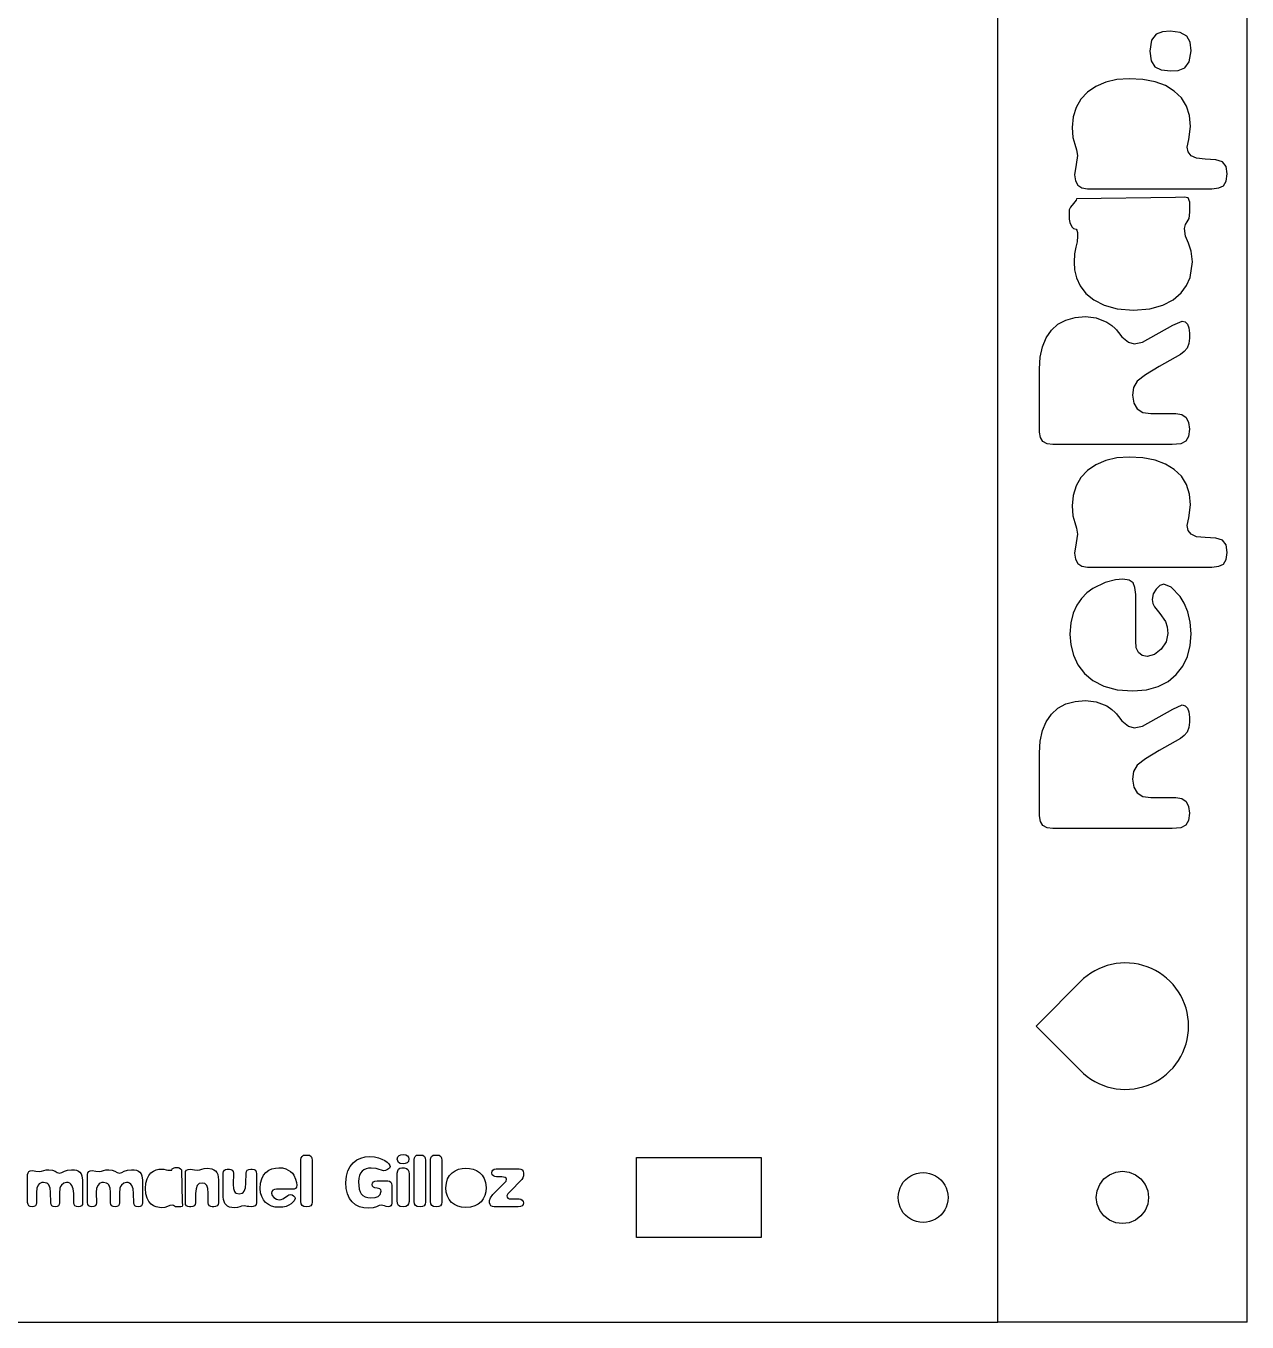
# Model space of a CAD drawing. Header units: metres. Extents: x 641 to 1235, y -1361 to -1021.
# Drawn here: x 935.9 to 1033.9, y -1361 to -1257 of the extents above; entities that cross this region are included whole.
import ezdxf

# ---------------------------------------------------------------- set-up
doc = ezdxf.new("R2010")
doc.units = ezdxf.units.M

msp = doc.modelspace()

# ---------------------------------------------------------------- linework, layer by layer
at = {"layer": 'COMPONENT17'}
for p, q in [((1018.68, -1280.95, 0.03), (1019.32, -1280.61, 0.03)), ((1019.32, -1280.61, 0.03), (1020.06, -1280.4, 0.03)), ((1020.06, -1280.4, 0.03), (1020.9, -1280.34, 0.03)), ((1020.9, -1280.34, 0.03), (1021.76, -1280.44, 0.03)), ((1021.76, -1280.44, 0.03), (1022.59, -1280.77, 0.03)), ((1017.74, -1282.03, 0.03), (1018.16, -1281.43, 0.03)), ((1018.16, -1281.43, 0.03), (1018.68, -1280.95, 0.03)), ((1022.59, -1280.77, 0.03), (1023.01, -1281.06, 0.03)), ((1023.01, -1281.06, 0.03), (1023.27, -1281.3, 0.03)), ((1023.27, -1281.3, 0.03), (1023.38, -1281.41, 0.03)), ((1023.38, -1281.41, 0.03), (1023.43, -1281.47, 0.03)), ((1023.43, -1281.47, 0.03), (1023.55, -1281.61, 0.03)), ((1023.55, -1281.61, 0.03), (1023.81, -1281.95, 0.03)), ((1025.46, -1282.38, 0.03), (1027.9, -1281.02, 0.03)), ((1027.9, -1281.02, 0.03), (1028.65, -1280.69, 0.03)), ((1028.65, -1280.69, 0.03), (1028.9, -1280.76, 0.03)), ((1028.9, -1280.76, 0.03), (1029.08, -1280.94, 0.03)), ((1029.08, -1280.94, 0.03), (1029.19, -1281.24, 0.03)), ((1029.19, -1281.24, 0.03), (1029.23, -1281.66, 0.03)), ((1029.23, -1281.66, 0.03), (1029.23, -1282.06, 0.03)), ((1017.44, -1282.75, 0.03), (1017.74, -1282.03, 0.03)), ((1023.81, -1281.95, 0.03), (1024.35, -1282.38, 0.03)), ((1024.35, -1282.38, 0.03), (1024.81, -1282.52, 0.03)), ((1024.81, -1282.52, 0.03), (1025.46, -1282.38, 0.03)), ((1029.18, -1282.49, 0.03), (1029.05, -1282.86, 0.03)), ((1029.23, -1282.06, 0.03), (1029.18, -1282.49, 0.03)), ((1017.21, -1284.53, 0.03), (1017.26, -1283.59, 0.03)), ((1017.26, -1283.59, 0.03), (1017.44, -1282.75, 0.03)), ((1028.51, -1283.39, 0.03), (1026.79, -1284.35, 0.03)), ((1028.82, -1283.15, 0.03), (1028.51, -1283.39, 0.03)), ((1029.05, -1282.86, 0.03), (1028.82, -1283.15, 0.03)), ((1017.21, -1289.6, 0.03), (1017.21, -1284.53, 0.03)), ((1026.79, -1284.35, 0.03), (1025.7, -1285.01, 0.03)), ((1025.05, -1285.53, 0.03), (1024.75, -1286.04, 0.03)), ((1025.7, -1285.01, 0.03), (1025.05, -1285.53, 0.03)), ((1024.75, -1286.04, 0.03), (1024.67, -1286.65, 0.03)), ((1024.67, -1286.65, 0.03), (1024.76, -1287.29, 0.03)), ((1024.76, -1287.29, 0.03), (1025.04, -1287.75, 0.03)), ((1025.04, -1287.75, 0.03), (1025.5, -1288.03, 0.03)), ((1025.5, -1288.03, 0.03), (1026.14, -1288.12, 0.03)), ((1026.14, -1288.12, 0.03), (1028.15, -1288.12, 0.03)), ((1028.15, -1288.12, 0.03), (1028.62, -1288.2, 0.03)), ((1028.62, -1288.2, 0.03), (1028.96, -1288.44, 0.03)), ((1028.96, -1288.44, 0.03), (1029.16, -1288.83, 0.03)), ((1029.16, -1288.83, 0.03), (1029.23, -1289.38, 0.03)), ((1017.27, -1290.04, 0.03), (1017.21, -1289.6, 0.03)), ((1029.16, -1289.97, 0.03), (1028.95, -1290.34, 0.03)), ((1029.23, -1289.38, 0.03), (1029.16, -1289.97, 0.03)), ((1017.47, -1290.35, 0.03), (1017.27, -1290.04, 0.03)), ((1017.81, -1290.54, 0.03), (1017.47, -1290.35, 0.03)), ((1018.28, -1290.6, 0.03), (1017.81, -1290.54, 0.03)), ((1027.86, -1290.6, 0.03), (1018.28, -1290.6, 0.03)), ((1028.54, -1290.54, 0.03), (1027.86, -1290.6, 0.03)), ((1028.95, -1290.34, 0.03), (1028.54, -1290.54, 0.03)), ((1018.16, -1312.25, 0.03), (1018.68, -1311.77, 0.03)), ((1018.68, -1311.77, 0.03), (1019.32, -1311.43, 0.03)), ((1019.32, -1311.43, 0.03), (1020.06, -1311.22, 0.03)), ((1020.06, -1311.22, 0.03), (1020.9, -1311.16, 0.03)), ((1020.9, -1311.16, 0.03), (1021.76, -1311.26, 0.03)), ((1021.76, -1311.26, 0.03), (1022.59, -1311.59, 0.03)), ((1022.59, -1311.59, 0.03), (1023.01, -1311.88, 0.03)), ((1025.46, -1313.2, 0.03), (1027.9, -1311.84, 0.03)), ((1027.9, -1311.84, 0.03), (1028.65, -1311.51, 0.03)), ((1028.65, -1311.51, 0.03), (1028.9, -1311.57, 0.03)), ((1028.9, -1311.57, 0.03), (1029.08, -1311.76, 0.03)), ((1029.08, -1311.76, 0.03), (1029.19, -1312.06, 0.03)), ((1017.44, -1313.57, 0.03), (1017.74, -1312.85, 0.03)), ((1017.74, -1312.85, 0.03), (1018.16, -1312.25, 0.03)), ((1023.01, -1311.88, 0.03), (1023.27, -1312.12, 0.03)), ((1023.27, -1312.12, 0.03), (1023.38, -1312.23, 0.03)), ((1023.38, -1312.23, 0.03), (1023.43, -1312.29, 0.03)), ((1023.43, -1312.29, 0.03), (1023.55, -1312.43, 0.03)), ((1023.55, -1312.43, 0.03), (1023.81, -1312.77, 0.03)), ((1023.81, -1312.77, 0.03), (1024.35, -1313.2, 0.03)), ((1029.23, -1312.88, 0.03), (1029.18, -1313.31, 0.03)), ((1029.19, -1312.06, 0.03), (1029.23, -1312.48, 0.03)), ((1029.23, -1312.48, 0.03), (1029.23, -1312.88, 0.03)), ((1017.26, -1314.41, 0.03), (1017.44, -1313.57, 0.03)), ((1024.35, -1313.2, 0.03), (1024.81, -1313.34, 0.03)), ((1024.81, -1313.34, 0.03), (1025.46, -1313.2, 0.03)), ((1029.05, -1313.68, 0.03), (1028.82, -1313.97, 0.03)), ((1029.18, -1313.31, 0.03), (1029.05, -1313.68, 0.03)), ((1017.21, -1315.35, 0.03), (1017.26, -1314.41, 0.03)), ((1028.51, -1314.21, 0.03), (1026.79, -1315.17, 0.03)), ((1028.82, -1313.97, 0.03), (1028.51, -1314.21, 0.03)), ((1017.21, -1320.41, 0.03), (1017.21, -1315.35, 0.03)), ((1025.7, -1315.83, 0.03), (1025.05, -1316.35, 0.03)), ((1026.79, -1315.17, 0.03), (1025.7, -1315.83, 0.03)), ((1024.75, -1316.86, 0.03), (1024.67, -1317.47, 0.03)), ((1025.05, -1316.35, 0.03), (1024.75, -1316.86, 0.03)), ((1024.67, -1317.47, 0.03), (1024.76, -1318.11, 0.03)), ((1024.76, -1318.11, 0.03), (1025.04, -1318.57, 0.03)), ((1025.04, -1318.57, 0.03), (1025.5, -1318.85, 0.03)), ((1025.5, -1318.85, 0.03), (1026.14, -1318.94, 0.03)), ((1026.14, -1318.94, 0.03), (1028.15, -1318.94, 0.03)), ((1028.15, -1318.94, 0.03), (1028.62, -1319.02, 0.03)), ((1028.62, -1319.02, 0.03), (1028.96, -1319.26, 0.03)), ((1028.96, -1319.26, 0.03), (1029.16, -1319.65, 0.03)), ((1029.16, -1319.65, 0.03), (1029.23, -1320.2, 0.03)), ((1017.27, -1320.86, 0.03), (1017.21, -1320.41, 0.03)), ((1017.47, -1321.17, 0.03), (1017.27, -1320.86, 0.03)), ((1017.81, -1321.36, 0.03), (1017.47, -1321.17, 0.03)), ((1028.95, -1321.16, 0.03), (1028.54, -1321.36, 0.03)), ((1029.16, -1320.79, 0.03), (1028.95, -1321.16, 0.03)), ((1029.23, -1320.2, 0.03), (1029.16, -1320.79, 0.03)), ((1018.28, -1321.42, 0.03), (1017.81, -1321.36, 0.03)), ((1027.86, -1321.42, 0.03), (1018.28, -1321.42, 0.03)), ((1028.54, -1321.36, 0.03), (1027.86, -1321.42, 0.03))]:
    msp.add_line(p, q, dxfattribs=at)
for points in [[(1028.5, -1257.52, 0.03), (1027.68, -1257.43, 0.03), (1027.06, -1257.47, 0.03), (1026.55, -1257.68, 0.03), (1026.2, -1258.16, 0.03), (1026.06, -1259.04, 0.03), (1026.16, -1259.81, 0.03), (1026.45, -1260.29, 0.03), (1026.97, -1260.54, 0.03), (1027.75, -1260.62, 0.03), (1028.34, -1260.58, 0.03), (1028.85, -1260.37, 0.03), (1029.22, -1259.89, 0.03), (1029.37, -1259.01, 0.03), (1029.29, -1258.31, 0.03), (1029.02, -1257.82, 0.03), (1028.5, -1257.52, 0.03)], [(1019.89, -1264.31, 0.03), (1019.81, -1265.15, 0.03), (1019.88, -1265.95, 0.03), (1020.03, -1266.5, 0.03), (1020.18, -1266.94, 0.03), (1020.24, -1267.41, 0.03), (1020.13, -1268.13, 0.03), (1020.02, -1268.96, 0.03), (1020.09, -1269.44, 0.03), (1020.28, -1269.79, 0.03), (1020.61, -1270, 0.03), (1021.06, -1270.07, 0.03), (1031.04, -1270.07, 0.03), (1031.58, -1270.01, 0.03), (1031.96, -1269.83, 0.03), (1032.18, -1269.47, 0.03), (1032.26, -1268.88, 0.03), (1032.18, -1268.28, 0.03), (1031.89, -1267.92, 0.03), (1031.35, -1267.75, 0.03), (1030.5, -1267.7, 0.03), (1029.79, -1267.63, 0.03), (1029.36, -1267.43, 0.03), (1029.14, -1267.12, 0.03), (1029.06, -1266.73, 0.03), (1029.19, -1266.12, 0.03), (1029.32, -1265.08, 0.03), (1029.23, -1264.2, 0.03), (1028.99, -1263.44, 0.03), (1028.59, -1262.78, 0.03), (1028.02, -1262.23, 0.03), (1027.31, -1261.8, 0.03), (1026.47, -1261.49, 0.03), (1025.5, -1261.3, 0.03), (1024.4, -1261.24, 0.03), (1023.41, -1261.31, 0.03), (1022.51, -1261.52, 0.03), (1021.72, -1261.86, 0.03), (1021.05, -1262.31, 0.03), (1020.52, -1262.88, 0.03), (1020.13, -1263.55, 0.03), (1019.89, -1264.31, 0.03)], [(1028.93, -1273.88, 0.03), (1028.83, -1273.27, 0.03), (1028.91, -1272.94, 0.03), (1029.06, -1272.73, 0.03), (1029.2, -1272.46, 0.03), (1029.26, -1271.96, 0.03), (1029.26, -1271.14, 0.03), (1029.14, -1270.8, 0.03), (1028.8, -1270.74, 0.03), (1028.12, -1270.77, 0.03), (1020.18, -1270.88, 0.03), (1020.14, -1270.99, 0.03), (1019.93, -1271.25, 0.03), (1019.7, -1271.54, 0.03), (1019.59, -1271.76, 0.03), (1019.59, -1272.51, 0.03), (1019.63, -1272.79, 0.03), (1019.79, -1273.13, 0.03), (1019.93, -1273.26, 0.03), (1020.13, -1273.32, 0.03), (1020.2, -1273.4, 0.03), (1020.24, -1273.58, 0.03), (1020.25, -1273.77, 0.03), (1020.25, -1273.89, 0.03), (1020.21, -1274.34, 0.03), (1020.11, -1274.77, 0.03), (1020.01, -1275.29, 0.03), (1019.97, -1275.97, 0.03), (1020.02, -1276.57, 0.03), (1020.17, -1277.22, 0.03), (1020.46, -1277.87, 0.03), (1020.92, -1278.47, 0.03), (1021.55, -1279, 0.03), (1022.38, -1279.43, 0.03), (1023.43, -1279.72, 0.03), (1024.74, -1279.81, 0.03), (1026.05, -1279.72, 0.03), (1027.1, -1279.42, 0.03), (1027.93, -1278.98, 0.03), (1028.56, -1278.44, 0.03), (1029, -1277.84, 0.03), (1029.28, -1277.19, 0.03), (1029.48, -1275.94, 0.03), (1029.38, -1275.09, 0.03), (1029.16, -1274.44, 0.03), (1028.93, -1273.88, 0.03)], [(1019.89, -1294.69, 0.03), (1019.81, -1295.53, 0.03), (1019.88, -1296.33, 0.03), (1020.03, -1296.87, 0.03), (1020.18, -1297.31, 0.03), (1020.24, -1297.79, 0.03), (1020.13, -1298.5, 0.03), (1020.02, -1299.33, 0.03), (1020.09, -1299.81, 0.03), (1020.28, -1300.16, 0.03), (1020.61, -1300.37, 0.03), (1021.06, -1300.44, 0.03), (1031.04, -1300.44, 0.03), (1031.58, -1300.38, 0.03), (1031.96, -1300.2, 0.03), (1032.18, -1299.84, 0.03), (1032.26, -1299.26, 0.03), (1032.18, -1298.65, 0.03), (1031.89, -1298.29, 0.03), (1031.35, -1298.12, 0.03), (1030.5, -1298.07, 0.03), (1029.79, -1298.01, 0.03), (1029.36, -1297.81, 0.03), (1029.14, -1297.5, 0.03), (1029.06, -1297.11, 0.03), (1029.19, -1296.5, 0.03), (1029.32, -1295.45, 0.03), (1029.23, -1294.58, 0.03), (1028.99, -1293.81, 0.03), (1028.59, -1293.15, 0.03), (1028.02, -1292.6, 0.03), (1027.31, -1292.17, 0.03), (1026.47, -1291.86, 0.03), (1025.5, -1291.68, 0.03), (1024.4, -1291.62, 0.03), (1023.41, -1291.68, 0.03), (1022.51, -1291.89, 0.03), (1021.72, -1292.23, 0.03), (1021.05, -1292.68, 0.03), (1020.52, -1293.25, 0.03), (1020.13, -1293.92, 0.03), (1019.89, -1294.69, 0.03)], [(1024.4, -1301.49, 0.03), (1023.88, -1301.42, 0.03), (1023.31, -1301.47, 0.03), (1022.46, -1301.69, 0.03), (1021.49, -1302.16, 0.03), (1021.01, -1302.51, 0.03), (1020.57, -1302.95, 0.03), (1020.2, -1303.49, 0.03), (1019.9, -1304.14, 0.03), (1019.71, -1304.91, 0.03), (1019.64, -1305.83, 0.03), (1019.71, -1306.69, 0.03), (1019.92, -1307.52, 0.03), (1020.28, -1308.3, 0.03), (1020.8, -1308.98, 0.03), (1021.49, -1309.55, 0.03), (1022.37, -1310, 0.03), (1023.44, -1310.29, 0.03), (1024.7, -1310.38, 0.03), (1025.78, -1310.3, 0.03), (1026.72, -1310.03, 0.03), (1027.52, -1309.62, 0.03), (1028.18, -1309.07, 0.03), (1028.7, -1308.39, 0.03), (1029.07, -1307.61, 0.03), (1029.29, -1306.74, 0.03), (1029.37, -1305.79, 0.03), (1029.3, -1304.85, 0.03), (1029.11, -1304.04, 0.03), (1028.82, -1303.35, 0.03), (1028.49, -1302.79, 0.03), (1027.76, -1302.05, 0.03), (1027.18, -1301.81, 0.03), (1026.85, -1301.92, 0.03), (1026.56, -1302.21, 0.03), (1026.33, -1302.6, 0.03), (1026.24, -1303.03, 0.03), (1026.29, -1303.36, 0.03), (1026.44, -1303.64, 0.03), (1026.87, -1304.17, 0.03), (1027.3, -1304.82, 0.03), (1027.45, -1305.23, 0.03), (1027.5, -1305.76, 0.03), (1027.36, -1306.45, 0.03), (1026.97, -1307.04, 0.03), (1026.44, -1307.46, 0.03), (1025.85, -1307.62, 0.03), (1025.44, -1307.54, 0.03), (1025.15, -1307.31, 0.03), (1024.97, -1306.92, 0.03), (1024.92, -1306.37, 0.03), (1024.92, -1303.46, 0.03), (1024.92, -1302.64, 0.03), (1024.86, -1302.08, 0.03), (1024.71, -1301.7, 0.03), (1024.4, -1301.49, 0.03)]]:
    msp.add_polyline3d(points, dxfattribs=at)
at = {"layer": 'COMPONENT5'}
for p, q in [((957.91, -1348, 0), (957.94, -1347.86, 0)), ((957.91, -1351.36, 0), (957.91, -1348, 0)), ((957.94, -1347.86, 0), (958.01, -1347.74, 0)), ((958.01, -1347.74, 0), (958.12, -1347.65, 0)), ((958.12, -1347.65, 0), (958.27, -1347.63, 0)), ((958.27, -1347.63, 0), (958.46, -1347.63, 0)), ((958.46, -1347.63, 0), (958.62, -1347.65, 0)), ((958.62, -1347.65, 0), (958.74, -1347.74, 0)), ((958.74, -1347.74, 0), (958.81, -1347.87, 0)), ((958.81, -1347.87, 0), (958.83, -1348.06, 0)), ((958.83, -1348.06, 0), (958.83, -1351.42, 0)), ((961.88, -1348.54, 0), (962.12, -1348.25, 0)), ((962.12, -1348.25, 0), (962.41, -1348.03, 0)), ((962.41, -1348.03, 0), (962.74, -1347.88, 0)), ((962.74, -1347.88, 0), (963.09, -1347.79, 0)), ((963.09, -1347.79, 0), (963.45, -1347.76, 0)), ((963.45, -1347.76, 0), (963.83, -1347.78, 0)), ((963.83, -1347.78, 0), (964.15, -1347.85, 0)), ((964.15, -1347.85, 0), (964.43, -1347.96, 0)), ((964.43, -1347.96, 0), (964.66, -1348.08, 0)), ((964.66, -1348.08, 0), (964.84, -1348.21, 0)), ((964.84, -1348.21, 0), (964.98, -1348.34, 0)), ((965.66, -1347.97, 0), (965.7, -1347.79, 0)), ((965.69, -1348.11, 0), (965.66, -1347.97, 0)), ((965.76, -1348.23, 0), (965.69, -1348.11, 0)), ((965.7, -1347.79, 0), (965.8, -1347.68, 0)), ((965.9, -1348.3, 0), (965.76, -1348.23, 0)), ((965.8, -1347.68, 0), (965.94, -1347.62, 0)), ((965.94, -1347.62, 0), (966.12, -1347.6, 0)), ((966.12, -1347.6, 0), (966.34, -1347.62, 0)), ((966.45, -1348.25, 0), (966.3, -1348.31, 0)), ((966.34, -1347.62, 0), (966.48, -1347.7, 0)), ((966.55, -1348.14, 0), (966.45, -1348.25, 0)), ((966.48, -1347.7, 0), (966.56, -1347.81, 0)), ((966.59, -1347.95, 0), (966.55, -1348.14, 0)), ((966.56, -1347.81, 0), (966.59, -1347.95, 0)), ((967, -1348, 0), (967.03, -1347.86, 0)), ((967, -1351.36, 0), (967, -1348, 0)), ((967.03, -1347.86, 0), (967.1, -1347.74, 0)), ((967.1, -1347.74, 0), (967.21, -1347.65, 0)), ((967.21, -1347.65, 0), (967.36, -1347.63, 0)), ((967.36, -1347.63, 0), (967.54, -1347.63, 0)), ((967.54, -1347.63, 0), (967.71, -1347.65, 0)), ((967.71, -1347.65, 0), (967.83, -1347.74, 0)), ((967.83, -1347.74, 0), (967.9, -1347.87, 0)), ((967.9, -1347.87, 0), (967.92, -1348.06, 0)), ((967.92, -1348.06, 0), (967.92, -1351.42, 0)), ((968.32, -1348, 0), (968.34, -1347.86, 0)), ((968.32, -1351.36, 0), (968.32, -1348, 0)), ((968.34, -1347.86, 0), (968.41, -1347.74, 0)), ((968.41, -1347.74, 0), (968.53, -1347.65, 0)), ((968.53, -1347.65, 0), (968.67, -1347.63, 0)), ((968.67, -1347.63, 0), (968.86, -1347.63, 0)), ((968.86, -1347.63, 0), (969.02, -1347.65, 0)), ((969.02, -1347.65, 0), (969.14, -1347.74, 0)), ((969.14, -1347.74, 0), (969.21, -1347.87, 0)), ((969.21, -1347.87, 0), (969.23, -1348.06, 0)), ((969.23, -1348.06, 0), (969.23, -1351.42, 0)), ((935.99, -1349.19, 0), (936.02, -1349.06, 0)), ((935.99, -1351.44, 0), (935.99, -1349.19, 0)), ((936.02, -1349.06, 0), (936.09, -1348.96, 0)), ((936.09, -1348.96, 0), (936.2, -1348.9, 0)), ((936.2, -1348.9, 0), (936.37, -1348.88, 0)), ((936.37, -1348.88, 0), (936.66, -1348.92, 0)), ((936.66, -1348.92, 0), (936.92, -1348.96, 0)), ((936.92, -1348.96, 0), (937.1, -1348.94, 0)), ((937.1, -1348.94, 0), (937.28, -1348.88, 0)), ((937.28, -1348.88, 0), (937.47, -1348.83, 0)), ((937.47, -1348.83, 0), (937.69, -1348.81, 0)), ((937.69, -1348.81, 0), (937.98, -1348.85, 0)), ((937.98, -1348.85, 0), (938.19, -1348.94, 0)), ((938.19, -1348.94, 0), (938.37, -1349.03, 0)), ((938.37, -1349.03, 0), (938.56, -1349.08, 0)), ((938.56, -1349.08, 0), (938.74, -1349.03, 0)), ((938.74, -1349.03, 0), (938.94, -1348.94, 0)), ((938.94, -1348.94, 0), (939.19, -1348.85, 0)), ((939.19, -1348.85, 0), (939.52, -1348.81, 0)), ((939.52, -1348.81, 0), (939.74, -1348.82, 0)), ((939.74, -1348.82, 0), (939.92, -1348.86, 0)), ((939.92, -1348.86, 0), (940.07, -1348.93, 0)), ((940.07, -1348.93, 0), (940.19, -1349.02, 0)), ((940.19, -1349.02, 0), (940.28, -1349.14, 0)), ((940.28, -1349.14, 0), (940.35, -1349.29, 0)), ((940.35, -1349.29, 0), (940.4, -1349.66, 0)), ((940.8, -1349.19, 0), (940.82, -1349.06, 0)), ((940.8, -1351.44, 0), (940.8, -1349.19, 0)), ((940.82, -1349.06, 0), (940.89, -1348.96, 0)), ((940.89, -1348.96, 0), (941.01, -1348.9, 0)), ((941.01, -1348.9, 0), (941.18, -1348.88, 0)), ((941.18, -1348.88, 0), (941.47, -1348.92, 0)), ((941.47, -1348.92, 0), (941.73, -1348.96, 0)), ((941.73, -1348.96, 0), (941.91, -1348.94, 0)), ((941.91, -1348.94, 0), (942.09, -1348.88, 0)), ((942.09, -1348.88, 0), (942.27, -1348.83, 0)), ((942.27, -1348.83, 0), (942.5, -1348.81, 0)), ((942.5, -1348.81, 0), (942.78, -1348.85, 0)), ((942.78, -1348.85, 0), (943, -1348.94, 0)), ((943, -1348.94, 0), (943.18, -1349.03, 0)), ((943.18, -1349.03, 0), (943.37, -1349.08, 0)), ((943.37, -1349.08, 0), (943.55, -1349.03, 0)), ((943.55, -1349.03, 0), (943.75, -1348.94, 0)), ((943.75, -1348.94, 0), (944, -1348.85, 0)), ((944, -1348.85, 0), (944.33, -1348.81, 0)), ((944.33, -1348.81, 0), (944.54, -1348.82, 0)), ((944.54, -1348.82, 0), (944.73, -1348.86, 0)), ((944.73, -1348.86, 0), (944.88, -1348.93, 0)), ((944.88, -1348.93, 0), (945, -1349.02, 0)), ((945, -1349.02, 0), (945.09, -1349.14, 0)), ((945.09, -1349.14, 0), (945.16, -1349.29, 0)), ((945.16, -1349.29, 0), (945.21, -1349.66, 0)), ((945.58, -1349.55, 0), (945.72, -1349.28, 0)), ((945.72, -1349.28, 0), (945.89, -1349.07, 0)), ((945.89, -1349.07, 0), (946.08, -1348.92, 0)), ((946.08, -1348.92, 0), (946.3, -1348.83, 0)), ((946.3, -1348.83, 0), (946.51, -1348.78, 0)), ((946.51, -1348.78, 0), (946.7, -1348.76, 0)), ((946.7, -1348.76, 0), (946.93, -1348.77, 0)), ((946.93, -1348.77, 0), (947.1, -1348.81, 0)), ((947.1, -1348.81, 0), (947.24, -1348.84, 0)), ((947.24, -1348.84, 0), (947.38, -1348.85, 0)), ((947.38, -1348.85, 0), (947.49, -1348.85, 0)), ((947.49, -1348.85, 0), (947.55, -1348.84, 0)), ((947.55, -1348.84, 0), (947.59, -1348.75, 0)), ((947.59, -1348.75, 0), (947.63, -1348.7, 0)), ((947.63, -1348.7, 0), (947.74, -1348.65, 0)), ((947.74, -1348.65, 0), (947.84, -1348.64, 0)), ((947.84, -1348.64, 0), (948.08, -1348.64, 0)), ((948.08, -1348.64, 0), (948.15, -1348.67, 0)), ((948.15, -1348.67, 0), (948.25, -1348.75, 0)), ((948.25, -1348.75, 0), (948.33, -1348.81, 0)), ((948.33, -1348.81, 0), (948.4, -1351.42, 0)), ((948.65, -1349.11, 0), (948.67, -1348.96, 0)), ((948.65, -1351.43, 0), (948.65, -1349.11, 0)), ((948.67, -1348.96, 0), (948.75, -1348.85, 0)), ((948.75, -1348.85, 0), (948.88, -1348.79, 0)), ((948.88, -1348.79, 0), (949.06, -1348.76, 0)), ((949.06, -1348.76, 0), (949.37, -1348.81, 0)), ((949.37, -1348.81, 0), (949.63, -1348.85, 0)), ((949.63, -1348.85, 0), (949.81, -1348.82, 0)), ((949.81, -1348.82, 0), (949.97, -1348.77, 0)), ((949.97, -1348.77, 0), (950.16, -1348.72, 0)), ((950.16, -1348.72, 0), (950.42, -1348.69, 0)), ((950.42, -1348.69, 0), (950.78, -1348.75, 0)), ((950.78, -1348.75, 0), (950.93, -1348.81, 0)), ((950.93, -1348.81, 0), (951.06, -1348.91, 0)), ((951.06, -1348.91, 0), (951.17, -1349.03, 0)), ((951.17, -1349.03, 0), (951.25, -1349.2, 0)), ((951.25, -1349.2, 0), (951.29, -1349.4, 0)), ((951.69, -1349.1, 0), (951.71, -1348.96, 0)), ((951.69, -1351, 0), (951.69, -1349.1, 0)), ((951.71, -1348.96, 0), (951.78, -1348.86, 0)), ((951.78, -1348.86, 0), (951.88, -1348.79, 0)), ((951.88, -1348.79, 0), (952, -1348.77, 0)), ((952, -1348.77, 0), (952.18, -1348.77, 0)), ((952.18, -1348.77, 0), (952.31, -1348.79, 0)), ((952.31, -1348.79, 0), (952.41, -1348.85, 0)), ((952.41, -1348.85, 0), (952.49, -1348.95, 0)), ((952.49, -1348.95, 0), (952.51, -1349.1, 0)), ((952.51, -1349.1, 0), (952.49, -1350, 0)), ((953.51, -1349.9, 0), (953.53, -1349.1, 0)), ((953.53, -1349.1, 0), (953.55, -1348.96, 0)), ((953.55, -1348.96, 0), (953.62, -1348.85, 0)), ((953.62, -1348.85, 0), (953.74, -1348.79, 0)), ((953.74, -1348.79, 0), (953.9, -1348.77, 0)), ((953.9, -1348.77, 0), (954.02, -1348.77, 0)), ((954.02, -1348.77, 0), (954.17, -1348.79, 0)), ((954.17, -1348.79, 0), (954.27, -1348.86, 0)), ((954.27, -1348.86, 0), (954.33, -1348.98, 0)), ((954.33, -1348.98, 0), (954.35, -1349.13, 0)), ((954.35, -1349.13, 0), (954.35, -1351.46, 0)), ((954.79, -1349.54, 0), (954.93, -1349.26, 0)), ((954.93, -1349.26, 0), (955.12, -1349.03, 0)), ((955.12, -1349.03, 0), (955.34, -1348.86, 0)), ((955.34, -1348.86, 0), (955.6, -1348.74, 0)), ((955.6, -1348.74, 0), (955.87, -1348.68, 0)), ((955.87, -1348.68, 0), (956.15, -1348.65, 0)), ((956.15, -1348.65, 0), (956.45, -1348.67, 0)), ((956.45, -1348.67, 0), (956.7, -1348.74, 0)), ((956.7, -1348.74, 0), (956.91, -1348.84, 0)), ((956.91, -1348.84, 0), (957.09, -1348.96, 0)), ((957.09, -1348.96, 0), (957.24, -1349.1, 0)), ((957.24, -1349.1, 0), (957.35, -1349.26, 0)), ((957.35, -1349.26, 0), (957.5, -1349.57, 0)), ((961.57, -1349.33, 0), (961.69, -1348.9, 0)), ((961.69, -1348.9, 0), (961.88, -1348.54, 0)), ((962.63, -1349.27, 0), (962.57, -1349.5, 0)), ((962.71, -1349.08, 0), (962.63, -1349.27, 0)), ((962.83, -1348.93, 0), (962.71, -1349.08, 0)), ((962.98, -1348.81, 0), (962.83, -1348.93, 0)), ((963.15, -1348.74, 0), (962.98, -1348.81, 0)), ((963.34, -1348.69, 0), (963.15, -1348.74, 0)), ((963.55, -1348.68, 0), (963.34, -1348.69, 0)), ((963.96, -1348.71, 0), (963.55, -1348.68, 0)), ((964.21, -1348.79, 0), (963.96, -1348.71, 0)), ((964.39, -1348.86, 0), (964.21, -1348.79, 0)), ((964.56, -1348.9, 0), (964.39, -1348.86, 0)), ((964.71, -1348.87, 0), (964.56, -1348.9, 0)), ((964.88, -1348.8, 0), (964.71, -1348.87, 0)), ((965.02, -1348.69, 0), (964.88, -1348.8, 0)), ((964.98, -1348.34, 0), (965.05, -1348.46, 0)), ((965.07, -1348.62, 0), (965.02, -1348.69, 0)), ((965.05, -1348.46, 0), (965.08, -1348.54, 0)), ((965.08, -1348.54, 0), (965.07, -1348.62, 0)), ((965.66, -1349.09, 0), (965.69, -1348.91, 0)), ((965.66, -1351.28, 0), (965.66, -1349.09, 0)), ((965.69, -1348.91, 0), (965.76, -1348.78, 0)), ((965.76, -1348.78, 0), (965.87, -1348.69, 0)), ((965.87, -1348.69, 0), (966.01, -1348.67, 0)), ((966.12, -1348.33, 0), (965.9, -1348.3, 0)), ((966.01, -1348.67, 0), (966.22, -1348.67, 0)), ((966.3, -1348.31, 0), (966.12, -1348.33, 0)), ((966.22, -1348.67, 0), (966.39, -1348.7, 0)), ((966.39, -1348.7, 0), (966.51, -1348.79, 0)), ((966.51, -1348.79, 0), (966.58, -1348.96, 0)), ((966.58, -1348.96, 0), (966.6, -1349.18, 0)), ((966.6, -1349.18, 0), (966.6, -1351.37, 0)), ((969.7, -1349.55, 0), (969.86, -1349.28, 0)), ((969.86, -1349.28, 0), (970.06, -1349.06, 0)), ((970.06, -1349.06, 0), (970.3, -1348.89, 0)), ((970.3, -1348.89, 0), (970.57, -1348.77, 0)), ((970.57, -1348.77, 0), (970.86, -1348.7, 0)), ((970.86, -1348.7, 0), (971.17, -1348.68, 0)), ((971.17, -1348.68, 0), (971.45, -1348.7, 0)), ((971.45, -1348.7, 0), (971.74, -1348.76, 0)), ((971.74, -1348.76, 0), (972.01, -1348.87, 0)), ((972.01, -1348.87, 0), (972.26, -1349.03, 0)), ((972.26, -1349.03, 0), (972.47, -1349.24, 0)), ((972.47, -1349.24, 0), (972.64, -1349.51, 0)), ((973.25, -1349.06, 0), (973.27, -1348.94, 0)), ((973.28, -1349.21, 0), (973.25, -1349.06, 0)), ((973.27, -1348.94, 0), (973.33, -1348.84, 0)), ((973.37, -1349.31, 0), (973.28, -1349.21, 0)), ((973.33, -1348.84, 0), (973.44, -1348.77, 0)), ((973.49, -1349.36, 0), (973.37, -1349.31, 0)), ((973.44, -1348.77, 0), (973.59, -1348.75, 0)), ((973.59, -1348.75, 0), (975.43, -1348.75, 0)), ((975.43, -1348.75, 0), (975.57, -1348.77, 0)), ((975.57, -1348.77, 0), (975.69, -1348.83, 0)), ((975.69, -1348.83, 0), (975.76, -1348.93, 0)), ((975.78, -1349.3, 0), (975.73, -1349.47, 0)), ((975.76, -1348.93, 0), (975.79, -1349.08, 0)), ((975.79, -1349.08, 0), (975.78, -1349.3, 0)), ((936.72, -1350.3, 0), (936.69, -1350.65, 0)), ((936.83, -1350.04, 0), (936.72, -1350.3, 0)), ((936.92, -1349.95, 0), (936.83, -1350.04, 0)), ((937.02, -1349.88, 0), (936.92, -1349.95, 0)), ((937.13, -1349.84, 0), (937.02, -1349.88, 0)), ((937.27, -1349.83, 0), (937.13, -1349.84, 0)), ((937.52, -1349.88, 0), (937.27, -1349.83, 0)), ((937.61, -1349.94, 0), (937.52, -1349.88, 0)), ((937.69, -1350.03, 0), (937.61, -1349.94, 0)), ((937.8, -1350.28, 0), (937.69, -1350.03, 0)), ((937.83, -1350.61, 0), (937.8, -1350.28, 0)), ((938.58, -1350.3, 0), (938.54, -1350.68, 0)), ((938.63, -1350.16, 0), (938.58, -1350.3, 0)), ((938.7, -1350.04, 0), (938.63, -1350.16, 0)), ((938.89, -1349.89, 0), (938.7, -1350.04, 0)), ((939.12, -1349.84, 0), (938.89, -1349.89, 0)), ((939.25, -1349.85, 0), (939.12, -1349.84, 0)), ((939.37, -1349.9, 0), (939.25, -1349.85, 0)), ((939.46, -1349.97, 0), (939.37, -1349.9, 0)), ((939.54, -1350.07, 0), (939.46, -1349.97, 0)), ((939.65, -1350.34, 0), (939.54, -1350.07, 0)), ((939.69, -1350.72, 0), (939.65, -1350.34, 0)), ((940.4, -1349.66, 0), (940.4, -1351.48, 0)), ((941.53, -1350.3, 0), (941.49, -1350.65, 0)), ((941.64, -1350.04, 0), (941.53, -1350.3, 0)), ((941.72, -1349.95, 0), (941.64, -1350.04, 0)), ((941.82, -1349.88, 0), (941.72, -1349.95, 0)), ((941.94, -1349.84, 0), (941.82, -1349.88, 0)), ((942.08, -1349.83, 0), (941.94, -1349.84, 0)), ((942.33, -1349.88, 0), (942.08, -1349.83, 0)), ((942.42, -1349.94, 0), (942.33, -1349.88, 0)), ((942.5, -1350.03, 0), (942.42, -1349.94, 0)), ((942.61, -1350.28, 0), (942.5, -1350.03, 0)), ((942.64, -1350.61, 0), (942.61, -1350.28, 0)), ((943.39, -1350.3, 0), (943.35, -1350.68, 0)), ((943.44, -1350.16, 0), (943.39, -1350.3, 0)), ((943.51, -1350.04, 0), (943.44, -1350.16, 0)), ((943.7, -1349.89, 0), (943.51, -1350.04, 0)), ((943.93, -1349.84, 0), (943.7, -1349.89, 0)), ((944.06, -1349.85, 0), (943.93, -1349.84, 0)), ((944.17, -1349.9, 0), (944.06, -1349.85, 0)), ((944.27, -1349.97, 0), (944.17, -1349.9, 0)), ((944.35, -1350.07, 0), (944.27, -1349.97, 0)), ((944.46, -1350.34, 0), (944.35, -1350.07, 0)), ((944.49, -1350.72, 0), (944.46, -1350.34, 0)), ((945.21, -1349.66, 0), (945.21, -1351.48, 0)), ((945.45, -1350.32, 0), (945.48, -1349.89, 0)), ((945.48, -1350.75, 0), (945.45, -1350.32, 0)), ((945.48, -1349.89, 0), (945.58, -1349.55, 0)), ((949.51, -1350.35, 0), (949.47, -1350.72, 0)), ((949.6, -1350.09, 0), (949.51, -1350.35, 0)), ((949.67, -1350, 0), (949.6, -1350.09, 0)), ((949.76, -1349.93, 0), (949.67, -1350, 0)), ((949.99, -1349.88, 0), (949.76, -1349.93, 0)), ((950.21, -1349.93, 0), (949.99, -1349.88, 0)), ((950.36, -1350.08, 0), (950.21, -1349.93, 0)), ((950.46, -1350.33, 0), (950.36, -1350.08, 0)), ((950.49, -1350.69, 0), (950.46, -1350.33, 0)), ((951.29, -1349.4, 0), (951.31, -1349.63, 0)), ((951.31, -1349.63, 0), (951.31, -1351.46, 0)), ((952.49, -1350, 0), (952.51, -1350.33, 0)), ((952.51, -1350.33, 0), (952.59, -1350.56, 0)), ((953.37, -1350.54, 0), (953.47, -1350.27, 0)), ((953.47, -1350.27, 0), (953.51, -1349.9, 0)), ((954.66, -1350.31, 0), (954.69, -1349.89, 0)), ((954.69, -1350.66, 0), (954.66, -1350.31, 0)), ((954.69, -1349.89, 0), (954.79, -1349.54, 0)), ((957.38, -1350.36, 0), (957.19, -1350.38, 0)), ((957.5, -1350.31, 0), (957.38, -1350.36, 0)), ((957.5, -1349.57, 0), (957.58, -1349.85, 0)), ((957.57, -1350.21, 0), (957.5, -1350.31, 0)), ((957.59, -1350.04, 0), (957.57, -1350.21, 0)), ((957.58, -1349.85, 0), (957.59, -1350.04, 0)), ((961.53, -1349.83, 0), (961.57, -1349.33, 0)), ((961.56, -1350.33, 0), (961.53, -1349.83, 0)), ((961.66, -1350.75, 0), (961.56, -1350.33, 0)), ((962.57, -1349.5, 0), (962.55, -1349.78, 0)), ((962.55, -1349.78, 0), (962.57, -1350.09, 0)), ((962.57, -1350.09, 0), (962.61, -1350.36, 0)), ((962.61, -1350.36, 0), (962.68, -1350.58, 0)), ((963.65, -1350.01, 0), (963.67, -1349.88, 0)), ((963.67, -1350.13, 0), (963.65, -1350.01, 0)), ((963.67, -1349.88, 0), (963.74, -1349.79, 0)), ((963.74, -1350.21, 0), (963.67, -1350.13, 0)), ((963.74, -1349.79, 0), (963.86, -1349.73, 0)), ((963.86, -1350.26, 0), (963.74, -1350.21, 0)), ((963.86, -1349.73, 0), (964.03, -1349.71, 0)), ((964.05, -1350.3, 0), (963.86, -1350.26, 0)), ((964.03, -1349.71, 0), (964.91, -1349.71, 0)), ((964.25, -1350.35, 0), (964.05, -1350.3, 0)), ((964.33, -1350.43, 0), (964.25, -1350.35, 0)), ((964.91, -1349.71, 0), (965.04, -1349.74, 0)), ((965.04, -1349.74, 0), (965.14, -1349.81, 0)), ((965.14, -1349.81, 0), (965.2, -1349.93, 0)), ((965.2, -1349.93, 0), (965.22, -1350.09, 0)), ((965.22, -1350.09, 0), (965.22, -1351.49, 0)), ((969.56, -1350.26, 0), (969.6, -1349.88, 0)), ((969.59, -1350.62, 0), (969.56, -1350.26, 0)), ((969.6, -1349.88, 0), (969.7, -1349.55, 0)), ((972.64, -1349.51, 0), (972.75, -1349.85, 0)), ((972.75, -1349.85, 0), (972.79, -1350.25, 0)), ((972.79, -1350.25, 0), (972.76, -1350.58, 0)), ((973.33, -1350.81, 0), (974.29, -1349.84, 0)), ((973.61, -1349.38, 0), (973.49, -1349.36, 0)), ((974.04, -1349.38, 0), (973.61, -1349.38, 0)), ((974.32, -1349.43, 0), (974.04, -1349.38, 0)), ((974.29, -1349.84, 0), (974.39, -1349.72, 0)), ((974.39, -1349.49, 0), (974.32, -1349.43, 0)), ((974.42, -1349.58, 0), (974.39, -1349.49, 0)), ((974.39, -1349.72, 0), (974.42, -1349.58, 0)), ((975.53, -1349.72, 0), (974.82, -1350.44, 0)), ((975.65, -1349.6, 0), (975.53, -1349.72, 0)), ((975.73, -1349.47, 0), (975.65, -1349.6, 0)), ((936.69, -1350.65, 0), (936.7, -1351.48, 0)), ((937.85, -1351.48, 0), (937.83, -1350.61, 0)), ((938.54, -1350.68, 0), (938.55, -1351.48, 0)), ((939.7, -1351.48, 0), (939.69, -1350.72, 0)), ((941.49, -1350.65, 0), (941.51, -1351.48, 0)), ((942.65, -1351.48, 0), (942.64, -1350.61, 0)), ((943.35, -1350.68, 0), (943.36, -1351.48, 0)), ((944.51, -1351.48, 0), (944.49, -1350.72, 0)), ((945.58, -1351.09, 0), (945.48, -1350.75, 0)), ((945.72, -1351.36, 0), (945.58, -1351.09, 0)), ((945.9, -1351.57, 0), (945.72, -1351.36, 0)), ((949.47, -1350.72, 0), (949.47, -1351.46, 0)), ((950.48, -1351.46, 0), (950.49, -1350.69, 0)), ((951.7, -1351.19, 0), (951.69, -1351, 0)), ((951.75, -1351.36, 0), (951.7, -1351.19, 0)), ((951.82, -1351.51, 0), (951.75, -1351.36, 0)), ((952.59, -1350.56, 0), (952.65, -1350.64, 0)), ((952.65, -1350.64, 0), (952.73, -1350.7, 0)), ((952.73, -1350.7, 0), (952.96, -1350.75, 0)), ((952.96, -1350.75, 0), (953.2, -1350.69, 0)), ((953.2, -1350.69, 0), (953.29, -1350.63, 0)), ((953.29, -1350.63, 0), (953.37, -1350.54, 0)), ((954.78, -1350.97, 0), (954.69, -1350.66, 0)), ((954.91, -1351.23, 0), (954.78, -1350.97, 0)), ((955.09, -1351.44, 0), (954.91, -1351.23, 0)), ((955.59, -1350.55, 0), (955.56, -1350.68, 0)), ((955.56, -1350.68, 0), (955.62, -1350.88, 0)), ((955.67, -1350.45, 0), (955.59, -1350.55, 0)), ((955.62, -1350.88, 0), (955.75, -1351.05, 0)), ((955.79, -1350.4, 0), (955.67, -1350.45, 0)), ((955.75, -1351.05, 0), (955.95, -1351.17, 0)), ((955.97, -1350.38, 0), (955.79, -1350.4, 0)), ((955.95, -1351.17, 0), (956.17, -1351.22, 0)), ((956.92, -1350.38, 0), (955.97, -1350.38, 0)), ((956.17, -1351.22, 0), (956.34, -1351.2, 0)), ((956.34, -1351.2, 0), (956.48, -1351.16, 0)), ((956.48, -1351.16, 0), (956.69, -1351.02, 0)), ((956.69, -1351.02, 0), (956.87, -1350.88, 0)), ((956.87, -1350.88, 0), (956.96, -1350.83, 0)), ((957.19, -1350.38, 0), (956.92, -1350.38, 0)), ((956.96, -1350.83, 0), (957.07, -1350.81, 0)), ((957.07, -1350.81, 0), (957.21, -1350.84, 0)), ((957.38, -1351.31, 0), (957.14, -1351.54, 0)), ((957.21, -1350.84, 0), (957.34, -1350.91, 0)), ((957.34, -1350.91, 0), (957.43, -1351.01, 0)), ((957.46, -1351.12, 0), (957.38, -1351.31, 0)), ((957.43, -1351.01, 0), (957.46, -1351.12, 0)), ((957.94, -1351.55, 0), (957.91, -1351.36, 0)), ((961.83, -1351.11, 0), (961.66, -1350.75, 0)), ((962.04, -1351.4, 0), (961.83, -1351.11, 0)), ((962.31, -1351.62, 0), (962.04, -1351.4, 0)), ((962.68, -1350.58, 0), (962.77, -1350.75, 0)), ((962.77, -1350.75, 0), (962.9, -1350.89, 0)), ((962.9, -1350.89, 0), (963.07, -1350.98, 0)), ((963.07, -1350.98, 0), (963.28, -1351.04, 0)), ((963.28, -1351.04, 0), (963.53, -1351.06, 0)), ((963.53, -1351.06, 0), (963.88, -1351.03, 0)), ((963.88, -1351.03, 0), (964.13, -1350.95, 0)), ((964.13, -1350.95, 0), (964.29, -1350.81, 0)), ((964.29, -1350.81, 0), (964.34, -1350.62, 0)), ((964.35, -1350.52, 0), (964.33, -1350.43, 0)), ((964.34, -1350.62, 0), (964.35, -1350.52, 0)), ((965.68, -1351.51, 0), (965.66, -1351.28, 0)), ((966.6, -1351.37, 0), (966.57, -1351.56, 0)), ((967.03, -1351.55, 0), (967, -1351.36, 0)), ((968.34, -1351.55, 0), (968.32, -1351.36, 0)), ((969.69, -1350.94, 0), (969.59, -1350.62, 0)), ((969.83, -1351.21, 0), (969.69, -1350.94, 0)), ((970.02, -1351.44, 0), (969.83, -1351.21, 0)), ((972.38, -1351.38, 0), (972.15, -1351.57, 0)), ((972.56, -1351.15, 0), (972.38, -1351.38, 0)), ((972.69, -1350.88, 0), (972.56, -1351.15, 0)), ((972.76, -1350.58, 0), (972.69, -1350.88, 0)), ((973.07, -1351.29, 0), (973.13, -1351.06, 0)), ((973.07, -1351.46, 0), (973.07, -1351.29, 0)), ((973.13, -1351.06, 0), (973.33, -1350.81, 0)), ((974.54, -1350.74, 0), (974.45, -1350.91, 0)), ((974.45, -1350.91, 0), (974.47, -1351.01, 0)), ((974.47, -1351.01, 0), (974.54, -1351.09, 0)), ((974.82, -1350.44, 0), (974.54, -1350.74, 0)), ((974.54, -1351.09, 0), (974.64, -1351.14, 0)), ((974.64, -1351.14, 0), (974.78, -1351.15, 0)), ((974.78, -1351.15, 0), (975.43, -1351.15, 0)), ((975.43, -1351.15, 0), (975.58, -1351.18, 0)), ((975.58, -1351.18, 0), (975.69, -1351.25, 0)), ((975.69, -1351.25, 0), (975.76, -1351.35, 0)), ((975.76, -1351.35, 0), (975.78, -1351.48, 0)), ((936.02, -1351.59, 0), (935.99, -1351.44, 0)), ((936.08, -1351.7, 0), (936.02, -1351.59, 0)), ((936.19, -1351.76, 0), (936.08, -1351.7, 0)), ((936.35, -1351.79, 0), (936.19, -1351.76, 0)), ((936.5, -1351.77, 0), (936.35, -1351.79, 0)), ((936.61, -1351.71, 0), (936.5, -1351.77, 0)), ((936.68, -1351.61, 0), (936.61, -1351.71, 0)), ((936.7, -1351.48, 0), (936.68, -1351.61, 0)), ((937.87, -1351.61, 0), (937.85, -1351.48, 0)), ((937.93, -1351.71, 0), (937.87, -1351.61, 0)), ((938.04, -1351.77, 0), (937.93, -1351.71, 0)), ((938.2, -1351.79, 0), (938.04, -1351.77, 0)), ((938.35, -1351.77, 0), (938.2, -1351.79, 0)), ((938.46, -1351.71, 0), (938.35, -1351.77, 0)), ((938.53, -1351.61, 0), (938.46, -1351.71, 0)), ((938.55, -1351.48, 0), (938.53, -1351.61, 0)), ((939.72, -1351.61, 0), (939.7, -1351.48, 0)), ((939.79, -1351.71, 0), (939.72, -1351.61, 0)), ((939.9, -1351.77, 0), (939.79, -1351.71, 0)), ((940.05, -1351.79, 0), (939.9, -1351.77, 0)), ((940.2, -1351.77, 0), (940.05, -1351.79, 0)), ((940.31, -1351.71, 0), (940.2, -1351.77, 0)), ((940.38, -1351.61, 0), (940.31, -1351.71, 0)), ((940.4, -1351.48, 0), (940.38, -1351.61, 0)), ((940.82, -1351.59, 0), (940.8, -1351.44, 0)), ((940.89, -1351.7, 0), (940.82, -1351.59, 0)), ((941, -1351.76, 0), (940.89, -1351.7, 0)), ((941.15, -1351.79, 0), (941, -1351.76, 0)), ((941.31, -1351.77, 0), (941.15, -1351.79, 0)), ((941.42, -1351.71, 0), (941.31, -1351.77, 0)), ((941.48, -1351.61, 0), (941.42, -1351.71, 0)), ((941.51, -1351.48, 0), (941.48, -1351.61, 0)), ((942.68, -1351.61, 0), (942.65, -1351.48, 0)), ((942.74, -1351.71, 0), (942.68, -1351.61, 0)), ((942.85, -1351.77, 0), (942.74, -1351.71, 0)), ((943.01, -1351.79, 0), (942.85, -1351.77, 0)), ((943.16, -1351.77, 0), (943.01, -1351.79, 0)), ((943.27, -1351.71, 0), (943.16, -1351.77, 0)), ((943.34, -1351.61, 0), (943.27, -1351.71, 0)), ((943.36, -1351.48, 0), (943.34, -1351.61, 0)), ((944.53, -1351.61, 0), (944.51, -1351.48, 0)), ((944.59, -1351.71, 0), (944.53, -1351.61, 0)), ((944.7, -1351.77, 0), (944.59, -1351.71, 0)), ((944.86, -1351.79, 0), (944.7, -1351.77, 0)), ((945.01, -1351.77, 0), (944.86, -1351.79, 0)), ((945.12, -1351.71, 0), (945.01, -1351.77, 0)), ((945.19, -1351.61, 0), (945.12, -1351.71, 0)), ((945.21, -1351.48, 0), (945.19, -1351.61, 0)), ((946.1, -1351.71, 0), (945.9, -1351.57, 0)), ((946.31, -1351.8, 0), (946.1, -1351.71, 0)), ((946.72, -1351.87, 0), (946.31, -1351.8, 0)), ((946.99, -1351.84, 0), (946.72, -1351.87, 0)), ((947.21, -1351.76, 0), (946.99, -1351.84, 0)), ((947.39, -1351.69, 0), (947.21, -1351.76, 0)), ((947.59, -1351.66, 0), (947.39, -1351.69, 0)), ((947.7, -1351.68, 0), (947.59, -1351.66, 0)), ((947.77, -1351.73, 0), (947.7, -1351.68, 0)), ((947.85, -1351.78, 0), (947.77, -1351.73, 0)), ((948.02, -1351.8, 0), (947.85, -1351.78, 0)), ((948.28, -1351.79, 0), (948.02, -1351.8, 0)), ((948.4, -1351.76, 0), (948.28, -1351.79, 0)), ((948.4, -1351.42, 0), (948.41, -1351.65, 0)), ((948.41, -1351.65, 0), (948.4, -1351.76, 0)), ((948.67, -1351.59, 0), (948.65, -1351.43, 0)), ((948.73, -1351.7, 0), (948.67, -1351.59, 0)), ((948.84, -1351.77, 0), (948.73, -1351.7, 0)), ((948.98, -1351.79, 0), (948.84, -1351.77, 0)), ((949.1, -1351.79, 0), (948.98, -1351.79, 0)), ((949.25, -1351.77, 0), (949.1, -1351.79, 0)), ((949.36, -1351.71, 0), (949.25, -1351.77, 0)), ((949.44, -1351.61, 0), (949.36, -1351.71, 0)), ((949.47, -1351.46, 0), (949.44, -1351.61, 0)), ((950.51, -1351.61, 0), (950.48, -1351.46, 0)), ((950.58, -1351.71, 0), (950.51, -1351.61, 0)), ((950.68, -1351.77, 0), (950.58, -1351.71, 0)), ((950.81, -1351.79, 0), (950.68, -1351.77, 0)), ((950.94, -1351.79, 0), (950.81, -1351.79, 0)), ((951.08, -1351.77, 0), (950.94, -1351.79, 0)), ((951.2, -1351.71, 0), (951.08, -1351.77, 0)), ((951.28, -1351.61, 0), (951.2, -1351.71, 0)), ((951.31, -1351.46, 0), (951.28, -1351.61, 0)), ((951.91, -1351.64, 0), (951.82, -1351.51, 0)), ((952.04, -1351.74, 0), (951.91, -1351.64, 0)), ((952.19, -1351.81, 0), (952.04, -1351.74, 0)), ((952.37, -1351.85, 0), (952.19, -1351.81, 0)), ((952.57, -1351.87, 0), (952.37, -1351.85, 0)), ((952.84, -1351.84, 0), (952.57, -1351.87, 0)), ((953.01, -1351.79, 0), (952.84, -1351.84, 0)), ((953.16, -1351.74, 0), (953.01, -1351.79, 0)), ((953.37, -1351.71, 0), (953.16, -1351.74, 0)), ((953.51, -1351.73, 0), (953.37, -1351.71, 0)), ((953.61, -1351.75, 0), (953.51, -1351.73, 0)), ((953.74, -1351.77, 0), (953.61, -1351.75, 0)), ((953.93, -1351.79, 0), (953.74, -1351.77, 0)), ((954.1, -1351.77, 0), (953.93, -1351.79, 0)), ((954.24, -1351.71, 0), (954.1, -1351.77, 0)), ((954.32, -1351.6, 0), (954.24, -1351.71, 0)), ((954.35, -1351.46, 0), (954.32, -1351.6, 0)), ((955.31, -1351.61, 0), (955.09, -1351.44, 0)), ((955.57, -1351.73, 0), (955.31, -1351.61, 0)), ((955.85, -1351.81, 0), (955.57, -1351.73, 0)), ((956.16, -1351.83, 0), (955.85, -1351.81, 0)), ((956.47, -1351.81, 0), (956.16, -1351.83, 0)), ((956.74, -1351.75, 0), (956.47, -1351.81, 0)), ((956.96, -1351.65, 0), (956.74, -1351.75, 0)), ((957.14, -1351.54, 0), (956.96, -1351.65, 0)), ((958.02, -1351.69, 0), (957.94, -1351.55, 0)), ((958.17, -1351.77, 0), (958.02, -1351.69, 0)), ((958.4, -1351.79, 0), (958.17, -1351.77, 0)), ((958.59, -1351.77, 0), (958.4, -1351.79, 0)), ((958.72, -1351.7, 0), (958.59, -1351.77, 0)), ((958.8, -1351.58, 0), (958.72, -1351.7, 0)), ((958.83, -1351.42, 0), (958.8, -1351.58, 0)), ((962.62, -1351.78, 0), (962.31, -1351.62, 0)), ((962.98, -1351.88, 0), (962.62, -1351.78, 0)), ((963.38, -1351.91, 0), (962.98, -1351.88, 0)), ((963.72, -1351.87, 0), (963.38, -1351.91, 0)), ((963.98, -1351.78, 0), (963.72, -1351.87, 0)), ((964.19, -1351.69, 0), (963.98, -1351.78, 0)), ((964.39, -1351.65, 0), (964.19, -1351.69, 0)), ((964.51, -1351.67, 0), (964.39, -1351.65, 0)), ((964.64, -1351.72, 0), (964.51, -1351.67, 0)), ((964.77, -1351.77, 0), (964.64, -1351.72, 0)), ((964.94, -1351.79, 0), (964.77, -1351.77, 0)), ((965.05, -1351.77, 0), (964.94, -1351.79, 0)), ((965.14, -1351.71, 0), (965.05, -1351.77, 0)), ((965.2, -1351.62, 0), (965.14, -1351.71, 0)), ((965.22, -1351.49, 0), (965.2, -1351.62, 0)), ((965.75, -1351.67, 0), (965.68, -1351.51, 0)), ((965.89, -1351.76, 0), (965.75, -1351.67, 0)), ((966.13, -1351.8, 0), (965.89, -1351.76, 0)), ((966.34, -1351.77, 0), (966.13, -1351.8, 0)), ((966.48, -1351.69, 0), (966.34, -1351.77, 0)), ((966.57, -1351.56, 0), (966.48, -1351.69, 0)), ((967.11, -1351.69, 0), (967.03, -1351.55, 0)), ((967.26, -1351.77, 0), (967.11, -1351.69, 0)), ((967.48, -1351.79, 0), (967.26, -1351.77, 0)), ((967.67, -1351.77, 0), (967.48, -1351.79, 0)), ((967.81, -1351.7, 0), (967.67, -1351.77, 0)), ((967.89, -1351.58, 0), (967.81, -1351.7, 0)), ((967.92, -1351.42, 0), (967.89, -1351.58, 0)), ((968.43, -1351.69, 0), (968.34, -1351.55, 0)), ((968.57, -1351.77, 0), (968.43, -1351.69, 0)), ((968.8, -1351.79, 0), (968.57, -1351.77, 0)), ((968.99, -1351.77, 0), (968.8, -1351.79, 0)), ((969.12, -1351.7, 0), (968.99, -1351.77, 0)), ((969.21, -1351.58, 0), (969.12, -1351.7, 0)), ((969.23, -1351.42, 0), (969.21, -1351.58, 0)), ((970.25, -1351.61, 0), (970.02, -1351.44, 0)), ((970.52, -1351.74, 0), (970.25, -1351.61, 0)), ((970.82, -1351.82, 0), (970.52, -1351.74, 0)), ((971.15, -1351.84, 0), (970.82, -1351.82, 0)), ((971.53, -1351.81, 0), (971.15, -1351.84, 0)), ((971.87, -1351.72, 0), (971.53, -1351.81, 0)), ((972.15, -1351.57, 0), (971.87, -1351.72, 0)), ((973.1, -1351.6, 0), (973.07, -1351.46, 0)), ((973.17, -1351.71, 0), (973.1, -1351.6, 0)), ((973.29, -1351.77, 0), (973.17, -1351.71, 0)), ((973.43, -1351.79, 0), (973.29, -1351.77, 0)), ((975.36, -1351.79, 0), (973.43, -1351.79, 0)), ((975.54, -1351.77, 0), (975.36, -1351.79, 0)), ((975.67, -1351.71, 0), (975.54, -1351.77, 0)), ((975.75, -1351.61, 0), (975.67, -1351.71, 0)), ((975.78, -1351.48, 0), (975.75, -1351.61, 0))]:
    msp.add_line(p, q, dxfattribs=at)
at = {"layer": 'GROUP13'}
for p, q in [((1033.86, -1361.04, 0), (1033.86, -1201.04, 0)), ((1022.37, -1349.55, 0), (1022.81, -1349.22, 0)), ((1022.81, -1349.22, 0), (1023.32, -1349.01, 0)), ((1023.32, -1349.01, 0), (1023.86, -1348.94, 0)), ((1023.86, -1348.94, 0), (1024.4, -1349.01, 0)), ((1024.4, -1349.01, 0), (1024.91, -1349.22, 0)), ((1024.91, -1349.22, 0), (1025.34, -1349.55, 0)), ((1021.83, -1350.5, 0), (1022.04, -1349.99, 0)), ((1022.04, -1349.99, 0), (1022.37, -1349.55, 0)), ((1025.34, -1349.55, 0), (1025.68, -1349.99, 0)), ((1025.68, -1349.99, 0), (1025.89, -1350.5, 0)), ((1021.76, -1351.04, 0), (1021.83, -1350.5, 0)), ((1021.83, -1351.58, 0), (1021.76, -1351.04, 0)), ((1025.89, -1350.5, 0), (1025.96, -1351.04, 0)), ((1025.96, -1351.04, 0), (1025.89, -1351.58, 0)), ((1022.04, -1352.09, 0), (1021.83, -1351.58, 0)), ((1022.37, -1352.52, 0), (1022.04, -1352.09, 0)), ((1025.68, -1352.09, 0), (1025.34, -1352.52, 0)), ((1025.89, -1351.58, 0), (1025.68, -1352.09, 0)), ((1022.81, -1352.86, 0), (1022.37, -1352.52, 0)), ((1023.32, -1353.07, 0), (1022.81, -1352.86, 0)), ((1023.86, -1353.14, 0), (1023.32, -1353.07, 0)), ((1024.4, -1353.07, 0), (1023.86, -1353.14, 0)), ((1024.91, -1352.86, 0), (1024.4, -1353.07, 0)), ((1025.34, -1352.52, 0), (1024.91, -1352.86, 0)), ((1033.86, -1361.04, 0), (1013.86, -1361.04, 0))]:
    msp.add_line(p, q, dxfattribs=at)
at = {"layer": 'GROUP14'}
msp.add_polyline3d([(1029.15, -1337.65, 0), (1029.17, -1337.28, 0), (1029.15, -1336.92, 0), (1029.11, -1336.56, 0), (1029.05, -1336.2, 0), (1028.96, -1335.85, 0), (1028.84, -1335.5, 0), (1028.7, -1335.17, 0), (1028.54, -1334.84, 0), (1028.35, -1334.53, 0), (1028.15, -1334.23, 0), (1027.92, -1333.95, 0), (1027.67, -1333.68, 0), (1027.4, -1333.44, 0), (1027.12, -1333.21, 0), (1026.82, -1333, 0), (1026.51, -1332.82, 0), (1026.18, -1332.66, 0), (1025.84, -1332.52, 0), (1025.5, -1332.41, 0), (1025.15, -1332.32, 0), (1024.79, -1332.25, 0), (1024.43, -1332.22, 0), (1024.06, -1332.21, 0), (1023.7, -1332.22, 0), (1023.34, -1332.26, 0), (1022.98, -1332.33, 0), (1022.63, -1332.42, 0), (1022.28, -1332.54, 0), (1021.95, -1332.68, 0), (1021.63, -1332.84, 0), (1021.31, -1333.03, 0), (1021.02, -1333.24, 0), (1020.74, -1333.47, 0), (1016.92, -1337.28, 0), (1020.74, -1341.1, 0), (1021.02, -1341.33, 0), (1021.31, -1341.54, 0), (1021.63, -1341.73, 0), (1021.95, -1341.89, 0), (1022.28, -1342.03, 0), (1022.63, -1342.15, 0), (1022.98, -1342.24, 0), (1023.34, -1342.31, 0), (1023.7, -1342.35, 0), (1024.06, -1342.36, 0), (1024.43, -1342.35, 0), (1024.79, -1342.31, 0), (1025.15, -1342.25, 0), (1025.5, -1342.16, 0), (1025.84, -1342.05, 0), (1026.18, -1341.91, 0), (1026.51, -1341.75, 0), (1026.82, -1341.56, 0), (1027.12, -1341.36, 0), (1027.4, -1341.13, 0), (1027.67, -1340.88, 0), (1027.92, -1340.62, 0), (1028.15, -1340.34, 0), (1028.35, -1340.04, 0), (1028.54, -1339.72, 0), (1028.7, -1339.4, 0), (1028.84, -1339.06, 0), (1028.96, -1338.72, 0), (1029.05, -1338.37, 0), (1029.11, -1338.01, 0), (1029.15, -1337.65, 0)], dxfattribs=at)
at = {"layer": 'GROUP3'}
for p, q in [((1013.86, -1361.04, 0), (1013.86, -1185.04, 0)), ((984.86, -1354.24), (984.86, -1347.84, 0)), ((984.86, -1347.84, 0), (994.86, -1347.84, 0)), ((994.86, -1347.84, 0), (994.86, -1354.24)), ((1006.64, -1349.45, 0), (1006.86, -1349.31, 0)), ((1006.86, -1349.31, 0), (1007.09, -1349.19, 0)), ((1007.09, -1349.19, 0), (1007.34, -1349.11, 0)), ((1007.34, -1349.11, 0), (1007.6, -1349.06, 0)), ((1007.6, -1349.06, 0), (1007.86, -1349.04, 0)), ((1007.86, -1349.04, 0), (1008.12, -1349.06, 0)), ((1008.12, -1349.06, 0), (1008.38, -1349.11, 0)), ((1008.38, -1349.11, 0), (1008.62, -1349.19, 0)), ((1008.62, -1349.19, 0), (1008.86, -1349.31, 0)), ((1008.86, -1349.31, 0), (1009.08, -1349.45, 0)), ((1005.93, -1350.52, 0), (1006.01, -1350.27, 0)), ((1006.01, -1350.27, 0), (1006.13, -1350.04, 0)), ((1006.13, -1350.04, 0), (1006.27, -1349.82, 0)), ((1006.27, -1349.82, 0), (1006.44, -1349.63, 0)), ((1006.44, -1349.63, 0), (1006.64, -1349.45, 0)), ((1009.08, -1349.45, 0), (1009.27, -1349.63, 0)), ((1009.27, -1349.63, 0), (1009.45, -1349.82, 0)), ((1009.45, -1349.82, 0), (1009.59, -1350.04, 0)), ((1009.59, -1350.04, 0), (1009.71, -1350.27, 0)), ((1009.71, -1350.27, 0), (1009.79, -1350.52, 0)), ((1005.86, -1351.04, 0), (1005.88, -1350.78, 0)), ((1005.88, -1351.3, 0), (1005.86, -1351.04, 0)), ((1005.88, -1350.78, 0), (1005.93, -1350.52, 0)), ((1005.93, -1351.56, 0), (1005.88, -1351.3, 0)), ((1009.79, -1350.52, 0), (1009.84, -1350.78, 0)), ((1009.84, -1351.3, 0), (1009.79, -1351.56, 0)), ((1009.84, -1350.78, 0), (1009.86, -1351.04, 0)), ((1009.86, -1351.04, 0), (1009.84, -1351.3, 0)), ((1006.01, -1351.81, 0), (1005.93, -1351.56, 0)), ((1006.13, -1352.04, 0), (1006.01, -1351.81, 0)), ((1006.27, -1352.26, 0), (1006.13, -1352.04, 0)), ((1006.44, -1352.45, 0), (1006.27, -1352.26, 0)), ((1009.45, -1352.26, 0), (1009.27, -1352.45, 0)), ((1009.59, -1352.04, 0), (1009.45, -1352.26, 0)), ((1009.71, -1351.81, 0), (1009.59, -1352.04, 0)), ((1009.79, -1351.56, 0), (1009.71, -1351.81, 0)), ((1006.64, -1352.63, 0), (1006.44, -1352.45, 0)), ((1006.86, -1352.77, 0), (1006.64, -1352.63, 0)), ((1007.09, -1352.89, 0), (1006.86, -1352.77, 0)), ((1007.34, -1352.97, 0), (1007.09, -1352.89, 0)), ((1007.6, -1353.02, 0), (1007.34, -1352.97, 0)), ((1007.86, -1353.04, 0), (1007.6, -1353.02, 0)), ((1008.12, -1353.02, 0), (1007.86, -1353.04, 0)), ((1008.38, -1352.97, 0), (1008.12, -1353.02, 0)), ((1008.62, -1352.89, 0), (1008.38, -1352.97, 0)), ((1008.86, -1352.77, 0), (1008.62, -1352.89, 0)), ((1009.08, -1352.63, 0), (1008.86, -1352.77, 0)), ((1009.27, -1352.45, 0), (1009.08, -1352.63, 0)), ((994.86, -1354.24), (984.86, -1354.24)), ((861.86, -1361.04, 0), (1013.86, -1361.04, 0))]:
    msp.add_line(p, q, dxfattribs=at)

doc.saveas('drawing.dxf')
